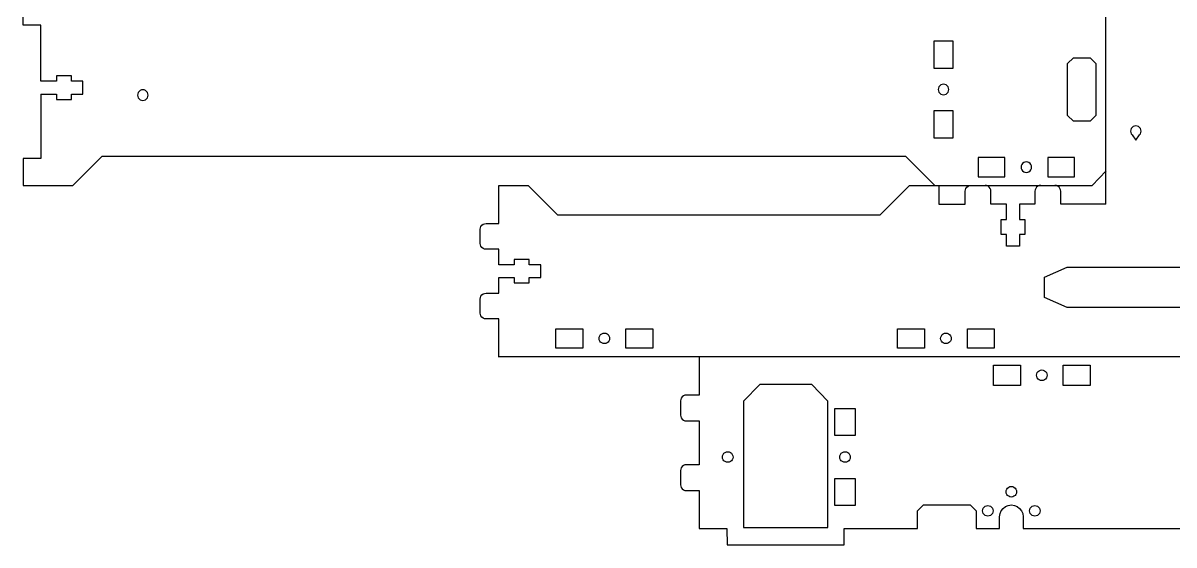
# Model space of a CAD drawing. Extents: x 67 to 939, y 34 to 584.
# Drawn here: x 66.6 to 459, y 34.5 to 212.4 of the extents above; entities that cross this region are included whole.
import ezdxf

# ---------------------------------------------------------------- set-up
doc = ezdxf.new("R2010")
doc.units = 0
doc.layers.get('0').update_dxf_attribs({"linetype": 'CONTINUOUS'})

msp = doc.modelspace()

# ---------------------------------------------------------------- linework, layer by layer
at = {"color": 2}
for p, q in [((66.641907, 211.653717), (66.632876, 337.231459)), ((435.833278, 150.713786), (435.833278, 266.980932)), ((72.729723, 211.653717), (66.641907, 211.653717)), ((72.729723, 188.153877), (72.729723, 166.231803)), ((72.729723, 166.231803), (66.641907, 166.231803)), ((66.641907, 166.231803), (66.641907, 157.054134)), ((83.607922, 157.054134), (93.587949, 167.054058)), ((93.587949, 167.054058), (367.539197, 167.054058)), ((367.539197, 167.054058), (377.519224, 157.054134)), ((431.103657, 157.054134), (435.902281, 162.054096)), ((66.641907, 157.054134), (83.607922, 157.054134)), ((377.519224, 157.054134), (431.103657, 157.054134))]:
    msp.add_line(p, q, dxfattribs=at)
at = {"color": 3}
for p, q in [((72.729723, 192.553877), (72.729723, 211.653717)), ((78.019103, 192.553877), (72.729723, 192.553877)), ((83.108925, 194.353862), (78.019103, 194.353862)), ((78.019103, 194.353862), (78.019103, 192.553877)), ((83.108925, 192.553877), (83.108925, 194.353862)), ((87.051033, 192.553877), (83.108925, 192.553877)), ((87.051033, 188.153877), (87.051033, 192.553877)), ((72.729723, 188.153877), (78.019103, 188.153877)), ((78.019103, 188.153877), (78.019103, 186.353892)), ((78.019103, 186.353892), (83.108925, 186.353892)), ((83.108925, 186.353892), (83.108925, 188.153877)), ((83.108925, 188.153877), (87.051033, 188.153877)), ((303.849085, 98.633203), (228.596261, 98.633203)), ((349.585475, 98.633203), (303.849085, 98.633203)), ((636.521359, 98.633203), (349.585475, 98.633203))]:
    msp.add_line(p, q, dxfattribs=at)
at = {"color": 7}
for p, q in [((383.756787, 206.25379), (377.170002, 206.25379)), ((377.170002, 206.25379), (377.170002, 197.053854)), ((383.756787, 197.053854), (383.756787, 206.25379)), ((422.760631, 198.574044), (424.756648, 200.574068)), ((424.756648, 200.574068), (430.441987, 200.574068)), ((430.441987, 200.574068), (432.437975, 198.574044)), ((377.170002, 197.053854), (383.756787, 197.053854)), ((422.760631, 180.933718), (422.760631, 198.574044)), ((432.437975, 198.574044), (432.437975, 180.933718)), ((105.932207, 188.73692), (105.752573, 188.302326)), ((106.217957, 189.110046), (105.932207, 188.73692)), ((106.59035, 189.396361), (106.217957, 189.110046)), ((107.024041, 189.576362), (106.59035, 189.396361)), ((107.489425, 189.637745), (107.024041, 189.576362)), ((107.954809, 189.576362), (107.489425, 189.637745)), ((108.388472, 189.396361), (107.954809, 189.576362)), ((108.760893, 189.110018), (108.388472, 189.396361)), ((109.046643, 188.73692), (108.760893, 189.110018)), ((109.226277, 188.302326), (109.046643, 188.73692)), ((378.726514, 190.220238), (378.665272, 189.75388)), ((378.665272, 189.75388), (378.726514, 189.287592)), ((378.906177, 190.654747), (378.726514, 190.220238)), ((378.726514, 189.287592), (378.906177, 188.853026)), ((379.191927, 191.02793), (378.906177, 190.654747)), ((378.906177, 188.853026), (379.191927, 188.479929)), ((379.564319, 191.314244), (379.191927, 191.02793)), ((379.191927, 188.479929), (379.564319, 188.193614)), ((379.997982, 191.494217), (379.564319, 191.314244)), ((380.463394, 191.555629), (379.997982, 191.494217)), ((380.928779, 191.494217), (380.463394, 191.555629)), ((381.362441, 191.314244), (380.928779, 191.494217)), ((381.734862, 191.02793), (381.362441, 191.314244)), ((381.362441, 188.193614), (381.734862, 188.479929)), ((382.020612, 190.654747), (381.734862, 191.02793)), ((381.734862, 188.479929), (382.020612, 188.853026)), ((382.200246, 190.220238), (382.020612, 190.654747)), ((382.020612, 188.853026), (382.200246, 189.287592)), ((382.261517, 189.75388), (382.200246, 190.220238)), ((382.200246, 189.287592), (382.261517, 189.75388)), ((105.752573, 188.302326), (105.691303, 187.836039)), ((105.691303, 187.836039), (105.752573, 187.369723)), ((105.752573, 187.369723), (105.932207, 186.935185)), ((105.932207, 186.935185), (106.217957, 186.562003)), ((106.217957, 186.562003), (106.59035, 186.27566)), ((106.59035, 186.27566), (107.024041, 186.095715)), ((107.024041, 186.095715), (107.489425, 186.034332)), ((107.489425, 186.034332), (107.954809, 186.095715)), ((107.954809, 186.095715), (108.388472, 186.27566)), ((108.388472, 186.27566), (108.760893, 186.562003)), ((108.760893, 186.562003), (109.046643, 186.935185)), ((109.046643, 186.935185), (109.226277, 187.369695)), ((109.287547, 187.836039), (109.226277, 188.302326)), ((109.226277, 187.369695), (109.287547, 187.836039)), ((379.564319, 188.193614), (379.997982, 188.013641)), ((379.997982, 188.013641), (380.463394, 187.952173)), ((380.463394, 187.952173), (380.928779, 188.013641)), ((380.928779, 188.013641), (381.362441, 188.193614)), ((383.756787, 182.453965), (377.170002, 182.453965)), ((377.170002, 182.453965), (377.170002, 173.254028)), ((383.756787, 173.254028), (383.756787, 182.453965)), ((424.756648, 178.933751), (422.760631, 180.933718)), ((432.437975, 180.933718), (430.441987, 178.933751)), ((430.441987, 178.933751), (424.756648, 178.933751)), ((444.741425, 176.7941), (444.455421, 176.422018)), ((445.114155, 177.079624), (444.741425, 176.7941)), ((445.54827, 177.259146), (445.114155, 177.079624)), ((446.014106, 177.320416), (445.54827, 177.259146)), ((446.47997, 177.259258), (446.014106, 177.320416)), ((446.914141, 177.079878), (446.47997, 177.259258)), ((447.286956, 176.794467), (446.914141, 177.079878)), ((447.573073, 176.422441), (447.286956, 176.794467)), ((377.170002, 173.254028), (383.756787, 173.254028)), ((444.275645, 175.988722), (444.214375, 175.523789)), ((444.214375, 175.523789), (444.275786, 175.058828)), ((444.455421, 176.422018), (444.275645, 175.988722)), ((444.275786, 175.058828), (444.455675, 174.625589)), ((444.455675, 174.625589), (444.741763, 174.253592)), ((444.741763, 174.253592), (446.014614, 172.504774)), ((446.014614, 172.504774), (447.287351, 174.253959)), ((447.287351, 174.253959), (447.573355, 174.626069)), ((447.752961, 175.989202), (447.573073, 176.422441)), ((447.573355, 174.626069), (447.753074, 175.059308)), ((447.814345, 175.524297), (447.752961, 175.989202)), ((447.753074, 175.059308), (447.814345, 175.524297)), ((401.421414, 166.554073), (392.239822, 166.554073)), ((392.239822, 166.554073), (392.239822, 159.954109)), ((401.421414, 159.954109), (401.421414, 166.554073)), ((407.807764, 164.814427), (407.435344, 164.528084)), ((408.241427, 164.994428), (407.807764, 164.814427)), ((408.706811, 165.055812), (408.241427, 164.994428)), ((409.172196, 164.994428), (408.706811, 165.055812)), ((409.605859, 164.814427), (409.172196, 164.994428)), ((409.978279, 164.528084), (409.605859, 164.814427)), ((425.173857, 166.554073), (415.992209, 166.554073)), ((415.992209, 166.554073), (415.992209, 159.954109)), ((425.173857, 159.954109), (425.173857, 166.554073)), ((406.969959, 163.720392), (406.908689, 163.254105)), ((406.908689, 163.254105), (406.969959, 162.787733)), ((407.149594, 164.154958), (406.969959, 163.720392)), ((406.969959, 162.787733), (407.149594, 162.353223)), ((407.435344, 164.528084), (407.149594, 164.154958)), ((407.149594, 162.353223), (407.435344, 161.980126)), ((407.435344, 161.980126), (407.807764, 161.693726)), ((407.807764, 161.693726), (408.241427, 161.513782)), ((408.241427, 161.513782), (408.706811, 161.452398)), ((408.706811, 161.452398), (409.172196, 161.513782)), ((409.172196, 161.513782), (409.605859, 161.693726)), ((409.605859, 161.693726), (409.978279, 161.980097)), ((410.264029, 164.154958), (409.978279, 164.528084)), ((409.978279, 161.980097), (410.264029, 162.353223)), ((410.443663, 163.720392), (410.264029, 164.154958)), ((410.264029, 162.353223), (410.443663, 162.787733)), ((410.504934, 163.254105), (410.443663, 163.720392)), ((410.443663, 162.787733), (410.504934, 163.254105)), ((392.239822, 159.954109), (401.421414, 159.954109)), ((415.992209, 159.954109), (425.173857, 159.954109)), ((414.889801, 125.761193), (422.661529, 129.192761)), ((414.889801, 118.898057), (414.889801, 125.761193)), ((422.661529, 129.192761), (469.276278, 129.192761)), ((422.661529, 115.466488), (414.889801, 118.898057)), ((469.276278, 115.466488), (422.661529, 115.466488)), ((248.334691, 108.198956), (257.534627, 108.198956)), ((248.334691, 101.612143), (248.334691, 108.198956)), ((257.534627, 108.198956), (257.534627, 101.612143)), ((263.274237, 105.804611), (263.560552, 106.177003)), ((263.560552, 106.177003), (263.933706, 106.462781)), ((263.933706, 106.462781), (264.368243, 106.642444)), ((264.368243, 106.642444), (264.834559, 106.703686)), ((264.834559, 106.703686), (265.300903, 106.642444)), ((265.300903, 106.642444), (265.735413, 106.462781)), ((265.735413, 106.462781), (266.108567, 106.177003)), ((266.108567, 106.177003), (266.394881, 105.804611)), ((272.134491, 101.612143), (272.134491, 108.198956)), ((272.134491, 108.198956), (281.334427, 108.198956)), ((281.334427, 108.198956), (281.334427, 101.612143)), ((364.783805, 101.612143), (364.783805, 108.198956)), ((364.783805, 108.198956), (373.98377, 108.198956)), ((373.98377, 108.198956), (373.98377, 101.612143)), ((379.723408, 105.804611), (380.009722, 106.177003)), ((380.009722, 106.177003), (380.382876, 106.462781)), ((380.382876, 106.462781), (380.817386, 106.642444)), ((380.817386, 106.642444), (381.283701, 106.703686)), ((381.283701, 106.703686), (381.750045, 106.642444)), ((381.750045, 106.642444), (382.184555, 106.462781)), ((382.184555, 106.462781), (382.557737, 106.177003)), ((382.557737, 106.177003), (382.844052, 105.804611)), ((388.583661, 108.198956), (397.783598, 108.198956)), ((388.583661, 101.612143), (388.583661, 108.198956)), ((397.783598, 108.198956), (397.783598, 101.612143)), ((263.032853, 104.905592), (263.094236, 105.370948)), ((263.094236, 104.440179), (263.032853, 104.905592)), ((263.094236, 105.370948), (263.274237, 105.804611)), ((263.274237, 104.006488), (263.094236, 104.440179)), ((263.560552, 103.634096), (263.274237, 104.006488)), ((263.933706, 103.348346), (263.560552, 103.634096)), ((264.368243, 103.168683), (263.933706, 103.348346)), ((264.834559, 103.107469), (264.368243, 103.168683)), ((265.300903, 103.168683), (264.834559, 103.107469)), ((265.735413, 103.348346), (265.300903, 103.168683)), ((266.108567, 103.634096), (265.735413, 103.348346)), ((266.394881, 104.006488), (266.108567, 103.634096)), ((266.394881, 105.804611), (266.574883, 105.370948)), ((266.574883, 104.440179), (266.394881, 104.006488)), ((266.574883, 105.370948), (266.636266, 104.905592)), ((266.636266, 104.905592), (266.574883, 104.440179)), ((379.481995, 104.905592), (379.543378, 105.370948)), ((379.543378, 104.440179), (379.481995, 104.905592)), ((379.543378, 105.370948), (379.723408, 105.804611)), ((379.723408, 104.006488), (379.543378, 104.440179)), ((380.009722, 103.634096), (379.723408, 104.006488)), ((380.382876, 103.348346), (380.009722, 103.634096)), ((380.817386, 103.168683), (380.382876, 103.348346)), ((381.283701, 103.107469), (380.817386, 103.168683)), ((381.750045, 103.168683), (381.283701, 103.107469)), ((382.184555, 103.348346), (381.750045, 103.168683)), ((382.557737, 103.634096), (382.184555, 103.348346)), ((382.844052, 104.006488), (382.557737, 103.634096)), ((382.844052, 105.804611), (383.024025, 105.370948)), ((383.024025, 104.440179), (382.844052, 104.006488)), ((383.024025, 105.370948), (383.085408, 104.905592)), ((383.085408, 104.905592), (383.024025, 104.440179)), ((257.534627, 101.612143), (248.334691, 101.612143)), ((281.334427, 101.612143), (272.134491, 101.612143)), ((373.98377, 101.612143), (364.783805, 101.612143)), ((397.783598, 101.612143), (388.583661, 101.612143)), ((397.467904, 95.783125), (406.667897, 95.783125)), ((397.467904, 88.883159), (397.467904, 95.783125)), ((406.667897, 95.783125), (406.667897, 88.883159)), ((421.267873, 95.783125), (430.467895, 95.783125)), ((421.267873, 88.883159), (421.267873, 95.783125)), ((430.467895, 95.783125), (430.467895, 88.883159)), ((412.16615, 92.333156), (412.227562, 92.799444)), ((412.227562, 91.866812), (412.16615, 92.333156)), ((412.227562, 92.799444), (412.407535, 93.23401)), ((412.407535, 91.432303), (412.227562, 91.866812)), ((412.407535, 93.23401), (412.693878, 93.607164)), ((412.693878, 91.05912), (412.407535, 91.432303)), ((412.693878, 93.607164), (413.067032, 93.893478)), ((413.067032, 90.772806), (412.693878, 91.05912)), ((413.067032, 93.893478), (413.501569, 94.07348)), ((413.501569, 90.592805), (413.067032, 90.772806)), ((413.501569, 94.07348), (413.967885, 94.134863)), ((413.967885, 90.53145), (413.501569, 90.592805)), ((413.967885, 94.134863), (414.434201, 94.073508)), ((414.434201, 90.592805), (413.967885, 90.53145)), ((414.434201, 94.073508), (414.868739, 93.893506)), ((414.868739, 90.772806), (414.434201, 90.592805)), ((414.868739, 93.893506), (415.241893, 93.607136)), ((415.241893, 91.05912), (414.868739, 90.772806)), ((415.241893, 93.607136), (415.528235, 93.233981)), ((415.528235, 91.432303), (415.241893, 91.05912)), ((415.528235, 93.233981), (415.708209, 92.799444)), ((415.708209, 91.866812), (415.528235, 91.432303)), ((415.708209, 92.799444), (415.76962, 92.333156)), ((415.76962, 92.333156), (415.708209, 91.866812)), ((317.868439, 89.206557), (312.213411, 83.47104)), ((335.512605, 89.206557), (317.868439, 89.206557)), ((341.021244, 83.47104), (335.512605, 89.206557)), ((406.667897, 88.883159), (397.467904, 88.883159)), ((430.467895, 88.883159), (421.267873, 88.883159)), ((312.213411, 83.47104), (312.213411, 40.482189)), ((341.021244, 40.482189), (341.021244, 83.47104)), ((343.440241, 80.963157), (350.340095, 80.963157)), ((343.440241, 71.763136), (343.440241, 80.963157)), ((350.340095, 80.963157), (350.340095, 71.763136)), ((350.340095, 71.763136), (343.440241, 71.763136)), ((305.088532, 64.463119), (305.149916, 64.929463)), ((305.149916, 63.996803), (305.088532, 64.463119)), ((305.149916, 64.929463), (305.329917, 65.364029)), ((305.329917, 63.562266), (305.149916, 63.996803)), ((305.329917, 65.364029), (305.616231, 65.737155)), ((305.616231, 63.189112), (305.329917, 63.562266)), ((305.616231, 65.737155), (305.989386, 66.023469)), ((305.989386, 62.902825), (305.616231, 63.189112)), ((305.989386, 66.023469), (306.423923, 66.203471)), ((306.423923, 62.722824), (305.989386, 62.902825)), ((306.423923, 66.203471), (306.890239, 66.264882)), ((306.890239, 66.264882), (307.356583, 66.203471)), ((307.356583, 66.203471), (307.79112, 66.023469)), ((307.79112, 62.902825), (307.356583, 62.722824)), ((307.79112, 66.023469), (308.164275, 65.737155)), ((308.164275, 63.189112), (307.79112, 62.902825)), ((308.164275, 65.737155), (308.450561, 65.364001)), ((308.450561, 63.562266), (308.164275, 63.189112)), ((308.450561, 65.364001), (308.630562, 64.929463)), ((308.630562, 63.996803), (308.450561, 63.562266)), ((308.630562, 64.929463), (308.691946, 64.463119)), ((308.691946, 64.463119), (308.630562, 63.996803)), ((345.088532, 64.463119), (345.149915, 64.929463)), ((345.088532, 64.463119), (345.149915, 64.929463)), ((345.149915, 63.996803), (345.088532, 64.463119)), ((345.149915, 63.996803), (345.088532, 64.463119)), ((345.149915, 64.929463), (345.329917, 65.364029)), ((345.149915, 64.929463), (345.329917, 65.364029)), ((345.329917, 63.562266), (345.149915, 63.996803)), ((345.329917, 63.562266), (345.149915, 63.996803)), ((345.329917, 65.364029), (345.616231, 65.737155)), ((345.329917, 65.364029), (345.616231, 65.737155)), ((345.616231, 63.189112), (345.329917, 63.562266)), ((345.616231, 63.189112), (345.329917, 63.562266)), ((345.616231, 65.737155), (345.989385, 66.023469)), ((345.616231, 65.737155), (345.989385, 66.023469)), ((345.989385, 62.902825), (345.616231, 63.189112)), ((345.989385, 62.902825), (345.616231, 63.189112)), ((345.989385, 66.023469), (346.423923, 66.203471)), ((345.989385, 66.023469), (346.423923, 66.203471)), ((346.423923, 62.722824), (345.989385, 62.902825)), ((346.423923, 62.722824), (345.989385, 62.902825)), ((346.423923, 66.203471), (346.890239, 66.264882)), ((346.423923, 66.203471), (346.890239, 66.264882)), ((346.890239, 66.264882), (347.356583, 66.203471)), ((346.890239, 66.264882), (347.356583, 66.203471)), ((347.356583, 66.203471), (347.79112, 66.023469)), ((347.356583, 66.203471), (347.79112, 66.023469)), ((347.79112, 62.902825), (347.356583, 62.722824)), ((347.79112, 62.902825), (347.356583, 62.722824)), ((347.79112, 66.023469), (348.164275, 65.737155)), ((347.79112, 66.023469), (348.164275, 65.737155)), ((348.164275, 63.189112), (347.79112, 62.902825)), ((348.164275, 63.189112), (347.79112, 62.902825)), ((348.164275, 65.737155), (348.450561, 65.364001)), ((348.164275, 65.737155), (348.450561, 65.364001)), ((348.450561, 63.562266), (348.164275, 63.189112)), ((348.450561, 63.562266), (348.164275, 63.189112)), ((348.450561, 65.364001), (348.630562, 64.929463)), ((348.450561, 65.364001), (348.630562, 64.929463)), ((348.630562, 63.996803), (348.450561, 63.562266)), ((348.630562, 63.996803), (348.450561, 63.562266)), ((348.630562, 64.929463), (348.691945, 64.463119)), ((348.630562, 64.929463), (348.691945, 64.463119)), ((348.691945, 64.463119), (348.630562, 63.996803)), ((348.691945, 64.463119), (348.630562, 63.996803)), ((306.890239, 62.661412), (306.423923, 62.722824)), ((307.356583, 62.722824), (306.890239, 62.661412)), ((346.890239, 62.661412), (346.423923, 62.722824)), ((346.890239, 62.661412), (346.423923, 62.722824)), ((347.356583, 62.722824), (346.890239, 62.661412)), ((347.356583, 62.722824), (346.890239, 62.661412)), ((343.440241, 47.963138), (343.440241, 57.163131)), ((343.440241, 57.163131), (350.340095, 57.163131)), ((350.340095, 57.163131), (350.340095, 47.963138)), ((401.790109, 52.633154), (401.851464, 53.099018)), ((401.851464, 52.167261), (401.790109, 52.633154)), ((401.851464, 53.099018), (402.031268, 53.533132)), ((402.031268, 51.733147), (401.851464, 52.167261)), ((402.031268, 53.533132), (402.317329, 53.905948)), ((402.317329, 51.36036), (402.031268, 51.733147)), ((402.317329, 53.905948), (402.690116, 54.19198)), ((402.690116, 51.074299), (402.317329, 51.36036)), ((402.690116, 54.19198), (403.12423, 54.371812)), ((403.12423, 50.894467), (402.690116, 51.074299)), ((403.12423, 54.371812), (403.590123, 54.433139)), ((403.590123, 54.433139), (404.055987, 54.371812)), ((404.055987, 54.371812), (404.490129, 54.19198)), ((404.490129, 51.074328), (404.055987, 50.894467)), ((404.490129, 54.19198), (404.862917, 53.905948)), ((404.862917, 51.36036), (404.490129, 51.074328)), ((404.862917, 53.905948), (405.148949, 53.533132)), ((405.148949, 51.733147), (404.862917, 51.36036)), ((405.148949, 53.533132), (405.328781, 53.099018)), ((405.328781, 52.167261), (405.148949, 51.733147)), ((405.328781, 53.099018), (405.390108, 52.633154)), ((405.390108, 52.633154), (405.328781, 52.167261)), ((350.340095, 47.963138), (343.440241, 47.963138)), ((394.031284, 47.033159), (394.317316, 47.405947)), ((394.317316, 47.405947), (394.690132, 47.691979)), ((394.690132, 47.691979), (395.124246, 47.871811)), ((395.124246, 47.871811), (395.59011, 47.933138)), ((395.59011, 47.933138), (396.056003, 47.871811)), ((396.056003, 47.871811), (396.490117, 47.691979)), ((396.490117, 47.691979), (396.862904, 47.405947)), ((396.862904, 47.405947), (397.148965, 47.033188)), ((403.590123, 50.83314), (403.12423, 50.894467)), ((404.055987, 50.894467), (403.590123, 50.83314)), ((410.030151, 47.033159), (410.316212, 47.405947)), ((410.316212, 47.405947), (410.688999, 47.691979)), ((410.688999, 47.691979), (411.123113, 47.871811)), ((411.123113, 47.871811), (411.589006, 47.933138)), ((411.589006, 47.933138), (412.05487, 47.871811)), ((412.05487, 47.871811), (412.488984, 47.691979)), ((412.488984, 47.691979), (412.8618, 47.405947)), ((412.8618, 47.405947), (413.147832, 47.033188)), ((393.790125, 46.133153), (393.851452, 46.599017)), ((393.851452, 45.66726), (393.790125, 46.133153)), ((393.851452, 46.599017), (394.031284, 47.033159)), ((394.031284, 45.233146), (393.851452, 45.66726)), ((394.317316, 44.860359), (394.031284, 45.233146)), ((394.690132, 44.574298), (394.317316, 44.860359)), ((395.124246, 44.394523), (394.690132, 44.574298)), ((395.59011, 44.333168), (395.124246, 44.394523)), ((396.056003, 44.394523), (395.59011, 44.333168)), ((396.490117, 44.574298), (396.056003, 44.394523)), ((396.862904, 44.860359), (396.490117, 44.574298)), ((397.148965, 45.233146), (396.862904, 44.860359)), ((397.148965, 47.033188), (397.328797, 46.599017)), ((397.328797, 45.66726), (397.148965, 45.233146)), ((397.328797, 46.599017), (397.390124, 46.133153)), ((397.390124, 46.133153), (397.328797, 45.66726)), ((409.788993, 46.133153), (409.850319, 46.599017)), ((409.850319, 45.66726), (409.788993, 46.133153)), ((409.850319, 46.599017), (410.030151, 47.033159)), ((410.030151, 45.233146), (409.850319, 45.66726)), ((410.316212, 44.860359), (410.030151, 45.233146)), ((410.688999, 44.574298), (410.316212, 44.860359)), ((411.123113, 44.394523), (410.688999, 44.574298)), ((411.589006, 44.333168), (411.123113, 44.394523)), ((412.05487, 44.394523), (411.589006, 44.333168)), ((412.488984, 44.574298), (412.05487, 44.394523)), ((412.8618, 44.860359), (412.488984, 44.574298)), ((413.147832, 45.233146), (412.8618, 44.860359)), ((413.147832, 47.033188), (413.327664, 46.599017)), ((413.327664, 45.66726), (413.147832, 45.233146)), ((413.327664, 46.599017), (413.388991, 46.133153)), ((413.388991, 46.133153), (413.327664, 45.66726)), ((312.213411, 40.482189), (341.021244, 40.482189))]:
    msp.add_line(p, q, dxfattribs=at)
at = {"color": 5}
for p, q in [((228.834933, 144.077077), (228.834933, 157.001189)), ((228.834933, 157.001189), (238.834829, 157.001189)), ((238.834829, 157.001189), (248.834781, 147.021191)), ((358.89061, 147.021191), (368.890533, 157.001189)), ((368.890533, 157.001189), (378.890485, 157.001189)), ((378.890485, 157.001189), (378.890485, 150.713786)), ((388.833654, 156.783681), (389.316, 156.983071)), ((389.316, 156.983071), (389.833624, 157.051086)), ((395.151255, 156.983071), (394.633603, 157.051086)), ((395.633601, 156.783681), (395.151255, 156.983071)), ((413.1158, 156.983071), (412.633482, 156.783681)), ((413.633452, 157.051086), (413.1158, 156.983071)), ((418.951055, 156.983071), (418.433403, 157.051086)), ((419.433429, 156.783681), (418.951055, 156.983071)), ((387.833656, 155.055098), (387.901841, 155.571706)), ((387.833656, 150.713786), (387.833656, 155.055098)), ((387.901841, 155.571706), (388.101598, 156.053092)), ((388.101598, 156.053092), (388.419436, 156.466491)), ((388.419436, 156.466491), (388.833654, 156.783681)), ((396.047818, 156.466491), (395.633601, 156.783681)), ((396.365657, 156.053092), (396.047818, 156.466491)), ((396.565442, 155.571706), (396.365657, 156.053092)), ((396.633599, 155.055098), (396.565442, 155.571706)), ((396.633599, 150.713786), (396.633599, 155.055098)), ((411.701613, 155.571706), (411.633484, 155.055098)), ((411.633484, 155.055098), (411.633484, 150.713786)), ((411.901426, 156.053092), (411.701613, 155.571706)), ((412.219265, 156.466491), (411.901426, 156.053092)), ((412.633482, 156.783681), (412.219265, 156.466491)), ((419.84759, 156.466491), (419.433429, 156.783681)), ((420.165457, 156.053092), (419.84759, 156.466491)), ((420.365242, 155.571706), (420.165457, 156.053092)), ((420.433427, 155.055098), (420.365242, 155.571706)), ((420.433427, 150.713786), (420.433427, 155.055098)), ((378.890485, 150.713786), (387.833656, 150.713786)), ((401.933535, 150.713786), (396.633599, 150.713786)), ((401.933535, 145.424377), (401.933535, 150.713786)), ((411.633484, 150.713786), (406.333492, 150.713786)), ((406.333492, 150.713786), (406.333492, 145.424377)), ((435.833278, 150.713786), (420.433427, 150.713786)), ((248.834781, 147.021191), (358.89061, 147.021191)), ((400.133578, 140.334584), (400.133578, 145.424377)), ((400.133578, 145.424377), (401.933535, 145.424377)), ((406.333492, 145.424377), (408.133477, 145.424377)), ((408.133477, 145.424377), (408.133477, 140.334584)), ((222.484962, 142.081088), (222.553118, 142.597668)), ((222.484962, 137.290676), (222.484962, 142.081088)), ((222.553118, 142.597668), (222.752932, 143.079082)), ((222.752932, 143.079082), (223.070742, 143.492453)), ((223.070742, 143.492453), (223.48496, 143.809671)), ((223.48496, 143.809671), (223.967334, 144.009061)), ((223.967334, 144.009061), (224.484958, 144.077077)), ((224.484958, 144.077077), (228.834933, 144.077077)), ((401.933535, 140.334584), (400.133578, 140.334584)), ((401.933535, 136.392476), (401.933535, 140.334584)), ((408.133477, 140.334584), (406.333492, 140.334584)), ((406.333492, 140.334584), (406.333492, 136.392476)), ((222.553118, 136.774069), (222.484962, 137.290676)), ((222.752932, 136.292682), (222.553118, 136.774069)), ((223.070742, 135.879283), (222.752932, 136.292682)), ((223.48496, 135.562094), (223.070742, 135.879283)), ((223.967334, 135.362704), (223.48496, 135.562094)), ((224.484958, 135.294716), (223.967334, 135.362704)), ((228.834933, 135.294716), (224.484958, 135.294716)), ((228.834933, 130.005279), (228.834933, 135.294716)), ((406.333492, 136.392476), (401.933535, 136.392476)), ((234.134869, 130.005279), (228.834933, 130.005279)), ((239.234851, 131.801708), (234.134869, 131.801708)), ((234.134869, 131.801708), (234.134869, 130.005279)), ((239.234851, 130.005279), (239.234851, 131.801708)), ((243.184805, 130.005279), (239.234851, 130.005279)), ((243.184805, 125.614099), (243.184805, 130.005279)), ((228.834933, 120.324662), (228.834933, 125.614099)), ((228.834933, 125.614099), (234.134869, 125.614099)), ((234.134869, 125.614099), (234.134869, 123.817698)), ((239.234851, 123.817698), (239.234851, 125.614099)), ((239.234851, 125.614099), (243.184805, 125.614099)), ((234.134869, 123.817698), (239.234851, 123.817698)), ((222.484962, 118.328702), (222.553118, 118.845281)), ((222.484962, 113.538262), (222.484962, 118.328702)), ((222.553118, 118.845281), (222.752932, 119.326668)), ((222.752932, 119.326668), (223.070742, 119.740067)), ((223.070742, 119.740067), (223.48496, 120.057284)), ((223.48496, 120.057284), (223.967334, 120.256674)), ((223.967334, 120.256674), (224.484958, 120.324662)), ((224.484958, 120.324662), (228.834933, 120.324662)), ((222.553118, 113.021654), (222.484962, 113.538262)), ((222.752932, 112.540267), (222.553118, 113.021654)), ((223.070742, 112.126868), (222.752932, 112.540267)), ((223.48496, 111.809679), (223.070742, 112.126868)), ((223.967334, 111.610289), (223.48496, 111.809679)), ((224.484958, 111.542273), (223.967334, 111.610289)), ((228.834933, 111.542273), (224.484958, 111.542273)), ((228.834933, 98.61816), (228.834933, 111.542273)), ((297.132711, 98.700739), (297.132711, 85.574442)), ((290.850896, 84.095033), (290.782739, 83.578454)), ((290.782739, 83.578454), (290.782739, 78.788042)), ((291.050709, 84.576448), (290.850896, 84.095033)), ((291.36852, 84.989819), (291.050709, 84.576448)), ((291.782737, 85.307036), (291.36852, 84.989819)), ((292.265112, 85.506426), (291.782737, 85.307036)), ((292.782735, 85.574442), (292.265112, 85.506426)), ((297.132711, 85.574442), (292.782735, 85.574442)), ((290.782739, 78.788042), (290.850896, 78.271434)), ((290.850896, 78.271434), (291.050709, 77.790048)), ((291.050709, 77.790048), (291.36852, 77.376648)), ((291.36852, 77.376648), (291.782737, 77.059459)), ((291.782737, 77.059459), (292.265112, 76.860069)), ((292.265112, 76.860069), (292.782735, 76.792082)), ((292.782735, 76.792082), (297.132711, 76.792082)), ((297.132711, 76.792082), (297.132711, 61.822027)), ((290.850896, 60.342646), (290.782739, 59.826067)), ((290.782739, 59.826067), (290.782739, 55.035627)), ((291.050709, 60.824033), (290.850896, 60.342646)), ((291.36852, 61.237432), (291.050709, 60.824033)), ((291.782737, 61.55465), (291.36852, 61.237432)), ((292.265112, 61.75404), (291.782737, 61.55465)), ((292.782735, 61.822027), (292.265112, 61.75404)), ((297.132711, 61.822027), (292.782735, 61.822027)), ((290.782739, 55.035627), (290.850896, 54.519019)), ((290.850896, 54.519019), (291.050709, 54.037633)), ((291.050709, 54.037633), (291.36852, 53.624234)), ((291.36852, 53.624234), (291.782737, 53.307044)), ((291.782737, 53.307044), (292.265112, 53.107654)), ((292.265112, 53.107654), (292.782735, 53.039638)), ((292.782735, 53.039638), (297.132711, 53.039638)), ((297.132711, 53.039638), (297.140687, 40.133136)), ((371.634041, 46.133153), (373.59007, 48.133149)), ((373.59007, 48.133149), (389.590066, 48.133149)), ((389.590066, 48.133149), (391.590062, 46.133153)), ((400.761691, 46.961616), (401.590127, 47.597265)), ((401.590127, 47.597265), (402.554847, 47.996864)), ((402.554847, 47.996864), (403.590123, 48.133149)), ((403.590123, 48.133149), (404.625398, 47.996864)), ((404.625398, 47.996864), (405.590119, 47.597265)), ((405.590119, 47.597265), (406.418554, 46.961588)), ((371.634041, 40.133136), (371.634041, 46.133153)), ((391.590062, 46.133153), (391.590062, 40.133136)), ((399.590131, 44.133157), (399.726416, 45.168432)), ((399.590131, 40.133136), (399.590131, 44.133157)), ((399.726416, 45.168432), (400.126014, 46.133153)), ((400.126014, 46.133153), (400.761691, 46.961616)), ((406.418554, 46.961588), (407.054231, 46.133153)), ((407.054231, 46.133153), (407.453829, 45.168432)), ((407.453829, 45.168432), (407.590115, 44.133157)), ((407.590115, 44.133157), (407.590115, 40.133136)), ((297.140687, 40.133136), (306.585917, 40.133136)), ((306.585917, 40.133136), (306.656086, 34.488692)), ((346.594752, 34.488692), (346.581318, 40.133136)), ((346.581318, 40.133136), (371.634041, 40.133136)), ((391.590062, 40.133136), (399.590131, 40.133136)), ((407.590115, 40.133136), (478.590085, 40.133136)), ((306.656086, 34.488692), (346.594752, 34.488692))]:
    msp.add_line(p, q, dxfattribs=at)

doc.saveas('drawing.dxf')
